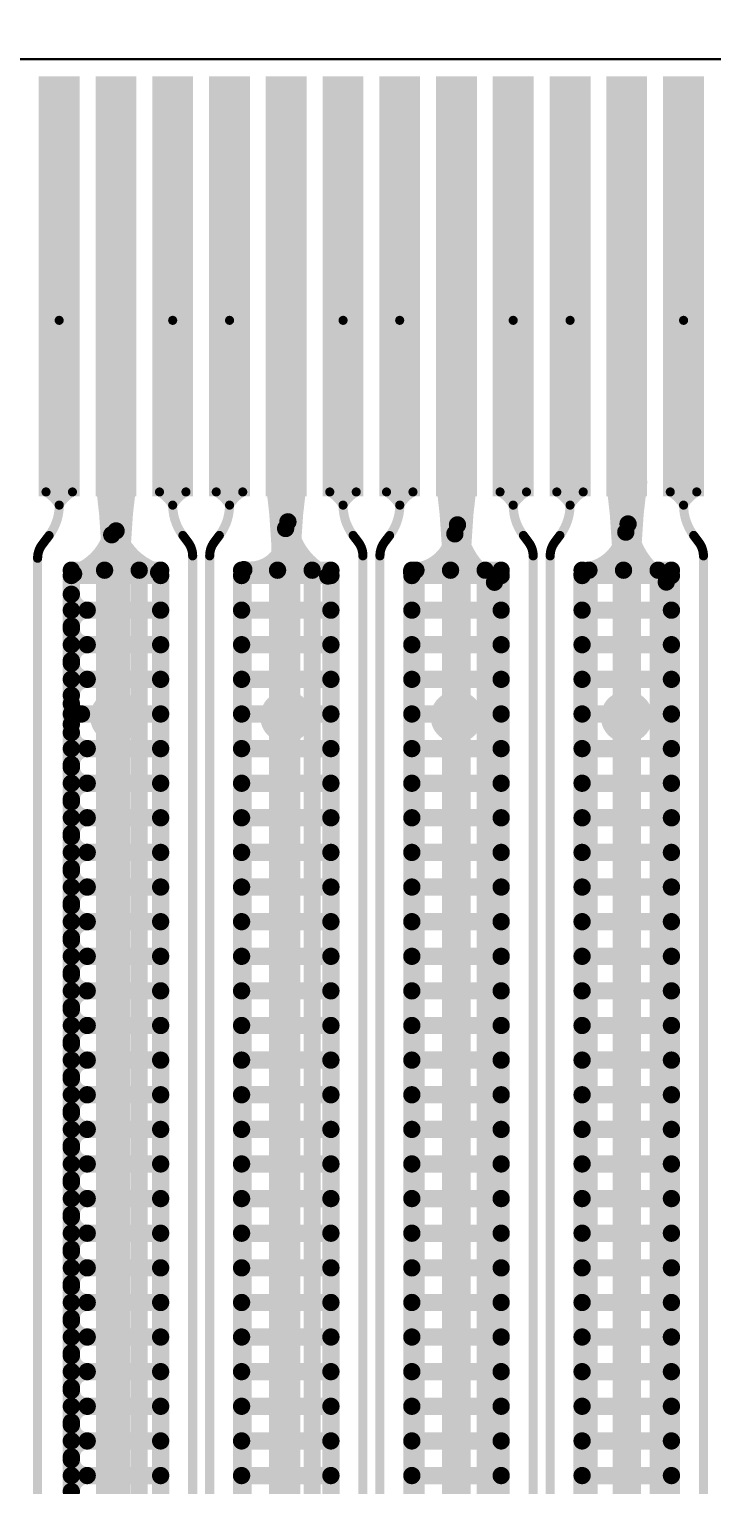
# Model space of a CAD drawing. Header units: millimetres. Extents: x 2260 to 2572, y -21 to 200.
# Drawn here: x 2299.93 to 2305.94, y 129.19 to 142.01 of the extents above; entities that cross this region are included whole.
import ezdxf

# ---------------------------------------------------------------- set-up
doc = ezdxf.new("R2010")
doc.units = ezdxf.units.MM
doc.layers.get('0').update_dxf_attribs({"lineweight": 18})
doc.layers.add('01', color=1, linetype='Continuous', lineweight=18)
doc.layers.add('DIM', color=3, linetype='Continuous', lineweight=13)
doc.styles.add('C-E02$0$RT', font='romant.shx', dxfattribs={"bigfont": 'gbcbig.shx'})
doc.dimstyles.new('副本STANDARD 03', dxfattribs={"dimtxt": 1.5, "dimasz": 0.1, "dimexe": 0.1, "dimexo": 0.1, "dimgap": 0.5, "dimtad": 1, "dimzin": 0, "dimdsep": 46, "dimtxsty": 'C-E02$0$RT', "dimcen": 2, "dimdle": 0.2, "dimclrd": 3, "dimclre": 3, "dimclrt": 2, "dimadec": 0, "dimazin": 0, "dimtfac": 1, "dimtmove": 0, "dimatfit": 3, "dimfxl": 0, "dimtolj": 1, "dimtzin": 0, "dimarcsym": 0})

# ---------------------------------------------------------------- blocks, each defined once
blk = doc.blocks.new('PAD_R1')
blk.add_lwpolyline([(0.25, 0, 0.5, 0.5, 1), (-0.25, 0, 0.5, 0.5, 1)], format="xyseb", close=True)
blk = doc.blocks.new('*X4')
at = {"linetype": 'Continuous'}
for points in [[(2293.191, 150.426), (2293.291, 150.442), (2293.291, 150.409)], [(2317.692, 150.426), (2317.592, 150.442), (2317.592, 150.409)]]:
    blk.add_hatch(color=3, dxfattribs=at).paths.add_polyline_path(points, flags=0)
at = {"color": 3, "linetype": 'Continuous'}
for p, q in [((2293.191, 141.691), (2293.191, 150.526)), ((2317.692, 141.691), (2317.692, 150.526)), ((2293.191, 150.426), (2317.692, 150.426))]:
    blk.add_line(p, q, dxfattribs=at)
at = {"color": 2, "linetype": 'Continuous', "insert": (2305.442, 151.676), "char_height": 1.5, "width": 8.35714, "attachment_point": 5, "style": 'C-E02$0$RT'}
blk.add_mtext('24.50', dxfattribs=at)

msp = doc.modelspace()

# ---------------------------------------------------------------- linework, layer by layer
at = {"layer": '01'}
msp.add_lwpolyline([(2318.191, 62.078, 0.02, 0.02, -0.414219), (2317.891, 61.778, 0.02, 0.02, 0), (2292.992, 61.778, 0.02, 0.02, -0.414219), (2292.692, 62.078, 0.02, 0.02, 0), (2292.692, 141.44, 0.02, 0.02, -0.414219), (2292.992, 141.74, 0.02, 0.02, 0), (2317.891, 141.74, 0.02, 0.02, -0.414219), (2318.191, 141.44, 0.02, 0.02, 0)], format="xyseb", close=True, dxfattribs=at)
for points in [[(2300.191, 137.89, 0.36, 0.36, 0), (2300.191, 141.591, 0.36, 0.36, 0)], [(2300.692, 137.89, 0.36, 0.36, 0), (2300.692, 141.591, 0.36, 0.36, 0)], [(2301.191, 137.89, 0.36, 0.36, 0), (2301.191, 141.591, 0.36, 0.36, 0)], [(2301.692, 137.89, 0.36, 0.36, 0), (2301.692, 141.591, 0.36, 0.36, 0)], [(2302.191, 137.89, 0.36, 0.36, 0), (2302.191, 141.591, 0.36, 0.36, 0)], [(2302.692, 137.89, 0.36, 0.36, 0), (2302.692, 141.591, 0.36, 0.36, 0)], [(2303.191, 137.89, 0.36, 0.36, 0), (2303.191, 141.591, 0.36, 0.36, 0)], [(2303.692, 137.89, 0.36, 0.36, 0), (2303.692, 141.591, 0.36, 0.36, 0)], [(2304.191, 137.89, 0.36, 0.36, 0), (2304.191, 141.591, 0.36, 0.36, 0)], [(2304.692, 137.89, 0.36, 0.36, 0), (2304.692, 141.591, 0.36, 0.36, 0)], [(2305.191, 137.89, 0.36, 0.36, 0), (2305.191, 141.591, 0.36, 0.36, 0)], [(2305.692, 137.89, 0.36, 0.36, 0), (2305.692, 141.591, 0.36, 0.36, 0)], [(2300.692, 139.841, 0.25, 0.25, 0), (2300.692, 63.641, 0.25, 0.25, 0)], [(2302.191, 139.841, 0.25, 0.25, 0), (2302.191, 63.641, 0.25, 0.25, 0)], [(2303.692, 139.841, 0.25, 0.25, 0), (2303.692, 63.641, 0.25, 0.25, 0)], [(2305.191, 139.841, 0.25, 0.25, 0), (2305.191, 63.641, 0.25, 0.25, 0)], [(2300.191, 139.441, 0.08, 0.08, 0), (2300.191, 137.814, 0.08, 0.08, 0)], [(2301.191, 139.441, 0.08, 0.08, 0), (2301.191, 137.814, 0.08, 0.08, 0)], [(2301.692, 139.441, 0.08, 0.08, 0), (2301.692, 137.814, 0.08, 0.08, 0)], [(2302.692, 139.441, 0.08, 0.08, 0), (2302.692, 137.814, 0.08, 0.08, 0)], [(2303.191, 139.441, 0.08, 0.08, 0), (2303.191, 137.814, 0.08, 0.08, 0)], [(2304.191, 139.441, 0.08, 0.08, 0), (2304.191, 137.814, 0.08, 0.08, 0)], [(2304.692, 139.441, 0.08, 0.08, 0), (2304.692, 137.814, 0.08, 0.08, 0)], [(2305.692, 139.441, 0.08, 0.08, 0), (2305.692, 137.814, 0.08, 0.08, 0)], [(2300.692, 137.2, 0.25, 0.25, 0.033718), (2300.637, 138.015, 0.25, 0.25, 0)], [(2300.692, 137.2, 0.25, 0.25, -0.033718), (2300.747, 138.015, 0.25, 0.25, 0)], [(2302.191, 137.2, 0.25, 0.25, 0.033718), (2302.136, 138.015, 0.25, 0.25, 0)], [(2302.191, 137.2, 0.25, 0.25, -0.033718), (2302.247, 138.015, 0.25, 0.25, 0)], [(2303.692, 137.2, 0.25, 0.25, 0.033718), (2303.637, 138.015, 0.25, 0.25, 0)], [(2303.692, 137.2, 0.25, 0.25, -0.033718), (2303.747, 138.015, 0.25, 0.25, 0)], [(2305.191, 137.2, 0.25, 0.25, 0.033718), (2305.136, 138.015, 0.25, 0.25, 0)], [(2305.191, 137.2, 0.25, 0.25, -0.033718), (2305.247, 138.015, 0.25, 0.25, 0)], [(2300.191, 137.814, 0.08, 0.08, 0.112543), (2300.075, 137.93, 0.08, 0.08, 0)], [(2300.191, 137.814, 0.08, 0.08, -0.112543), (2300.308, 137.93, 0.08, 0.08, 0)], [(2301.191, 137.814, 0.08, 0.08, 0.112902), (2301.075, 137.93, 0.08, 0.08, 0)], [(2301.191, 137.814, 0.08, 0.08, -0.112902), (2301.308, 137.93, 0.08, 0.08, 0)], [(2301.692, 137.814, 0.08, 0.08, 0.112829), (2301.575, 137.93, 0.08, 0.08, 0)], [(2301.692, 137.814, 0.08, 0.08, -0.112829), (2301.808, 137.93, 0.08, 0.08, 0)], [(2302.692, 137.814, 0.08, 0.08, 0.112902), (2302.575, 137.93, 0.08, 0.08, 0)], [(2302.692, 137.814, 0.08, 0.08, -0.112902), (2302.808, 137.93, 0.08, 0.08, 0)], [(2303.191, 137.814, 0.08, 0.08, 0.112543), (2303.075, 137.93, 0.08, 0.08, 0)], [(2303.191, 137.814, 0.08, 0.08, -0.112543), (2303.308, 137.93, 0.08, 0.08, 0)], [(2304.191, 137.814, 0.08, 0.08, 0.112902), (2304.075, 137.93, 0.08, 0.08, 0)], [(2304.191, 137.814, 0.08, 0.08, -0.112902), (2304.308, 137.93, 0.08, 0.08, 0)], [(2304.692, 137.814, 0.08, 0.08, 0.112823), (2304.575, 137.93, 0.08, 0.08, 0)], [(2304.692, 137.814, 0.08, 0.08, -0.112823), (2304.808, 137.93, 0.08, 0.08, 0)], [(2305.692, 137.814, 0.08, 0.08, 0.112902), (2305.575, 137.93, 0.08, 0.08, 0)], [(2305.692, 137.814, 0.08, 0.08, -0.112902), (2305.808, 137.93, 0.08, 0.08, 0)], [(2300.102, 137.546, 0.08, 0.08, 0.163332), (2300.192, 137.814, 0.08, 0.08, 0)], [(2300.192, 137.814, 0.08, 0.08, 0), (2300.192, 137.814, 0.08, 0.08, 0)], [(2301.191, 137.814, 0.08, 0.08, 0.163187), (2301.281, 137.547, 0.08, 0.08, 0)], [(2301.692, 137.814, 0.08, 0.08, -0.163151), (2301.602, 137.547, 0.08, 0.08, 0)], [(2302.692, 137.814, 0.08, 0.08, 0.163187), (2302.781, 137.547, 0.08, 0.08, 0)], [(2303.102, 137.546, 0.08, 0.08, 0.16333), (2303.192, 137.814, 0.08, 0.08, 0)], [(2303.192, 137.814, 0.08, 0.08, 0), (2303.192, 137.814, 0.08, 0.08, 0)], [(2304.191, 137.814, 0.08, 0.08, 0.163187), (2304.281, 137.547, 0.08, 0.08, 0)], [(2304.692, 137.814, 0.08, 0.08, -0.163151), (2304.602, 137.547, 0.08, 0.08, 0)], [(2305.692, 137.814, 0.08, 0.08, 0.163184), (2305.781, 137.547, 0.08, 0.08, 0)], [(2302.186, 137.608, 0.152, 0.152, -0.514596), (2301.818, 137.246, 0.152, 0.152, 0)], [(2302.557, 137.19, 0.152, 0.152, -0.256048), (2302.206, 137.667, 0.152, 0.152, 0)], [(2304.026, 137.135, 0.152, 0.152, -0.244041), (2303.7, 137.64, 0.152, 0.152, 0)], [(2305.54, 137.137, 0.152, 0.152, -0.240842), (2305.203, 137.648, 0.152, 0.152, 0)], [(2300.041, 137.466, 0.08, 0.08, 0), (2300.102, 137.546, 0.08, 0.08, 0)], [(2300.654, 137.553, 0.152, 0.152, -0.243441), (2300.318, 137.209, 0.152, 0.152, 0)], [(2301.067, 137.222, 0.152, 0.152, -0.246462), (2300.692, 137.587, 0.152, 0.152, 0)], [(2301.281, 137.547, 0.08, 0.08, 0), (2301.327, 137.486, 0.08, 0.08, 0)], [(2301.557, 137.487, 0.08, 0.08, 0), (2301.602, 137.547, 0.08, 0.08, 0)], [(2302.781, 137.547, 0.08, 0.08, 0), (2302.827, 137.487, 0.08, 0.08, 0)], [(2303.057, 137.487, 0.08, 0.08, 0), (2303.102, 137.546, 0.08, 0.08, 0)], [(2303.677, 137.561, 0.152, 0.152, -0.364955), (2303.295, 137.228, 0.152, 0.152, 0)], [(2304.281, 137.547, 0.08, 0.08, 0), (2304.326, 137.487, 0.08, 0.08, 0)], [(2304.557, 137.487, 0.08, 0.08, 0), (2304.602, 137.547, 0.08, 0.08, 0)], [(2305.183, 137.576, 0.152, 0.152, -0.346853), (2304.811, 137.232, 0.152, 0.152, 0)], [(2305.781, 137.547, 0.08, 0.08, 0), (2305.826, 137.487, 0.08, 0.08, 0)], [(2300.041, 137.466, 0.08, 0.08, 0.163222), (2300.001, 137.346, 0.08, 0.08, 0)], [(2301.327, 137.486, 0.08, 0.08, -0.163191), (2301.367, 137.367, 0.08, 0.08, 0)], [(2301.557, 137.487, 0.08, 0.08, 0.163159), (2301.517, 137.367, 0.08, 0.08, 0)], [(2302.827, 137.487, 0.08, 0.08, -0.163191), (2302.867, 137.367, 0.08, 0.08, 0)], [(2303.057, 137.487, 0.08, 0.08, 0.163222), (2303.017, 137.367, 0.08, 0.08, 0)], [(2304.326, 137.487, 0.08, 0.08, -0.163191), (2304.367, 137.367, 0.08, 0.08, 0)], [(2304.557, 137.487, 0.08, 0.08, 0.163169), (2304.517, 137.367, 0.08, 0.08, 0)], [(2305.826, 137.487, 0.08, 0.08, -0.163193), (2305.867, 137.367, 0.08, 0.08, 0)], [(2300.298, 137.241, 0.152, 0.152, 0), (2301.085, 137.241, 0.152, 0.152, 0)], [(2300.298, 66.321, 0.152, 0.152, 0), (2300.298, 137.241, 0.152, 0.152, 0)], [(2300.591, 137.241, 0.152, 0.152, 0), (2300.591, 66.241, 0.152, 0.152, 0)], [(2300.896, 137.241, 0.152, 0.152, 0), (2300.896, 66.241, 0.152, 0.152, 0)], [(2301.085, 137.241, 0.152, 0.152, 0), (2301.085, 66.241, 0.152, 0.152, 0)], [(2301.798, 137.241, 0.152, 0.152, 0), (2302.585, 137.241, 0.152, 0.152, 0)], [(2301.798, 137.241, 0.152, 0.152, 0), (2301.798, 66.241, 0.152, 0.152, 0)], [(2301.81, 137.241, 0.152, 0.152, 0), (2301.81, 66.241, 0.152, 0.152, 0)], [(2302.115, 137.241, 0.152, 0.152, 0), (2302.115, 66.241, 0.152, 0.152, 0)], [(2302.42, 137.241, 0.152, 0.152, 0), (2302.42, 66.241, 0.152, 0.152, 0)], [(2302.585, 137.241, 0.152, 0.152, 0), (2302.585, 66.241, 0.152, 0.152, 0)], [(2303.298, 137.241, 0.152, 0.152, 0), (2304.085, 137.241, 0.152, 0.152, 0)], [(2303.298, 137.241, 0.152, 0.152, 0), (2303.298, 66.241, 0.152, 0.152, 0)], [(2303.334, 137.241, 0.152, 0.152, 0), (2303.334, 66.241, 0.152, 0.152, 0)], [(2303.639, 137.241, 0.152, 0.152, 0), (2303.639, 66.241, 0.152, 0.152, 0)], [(2303.944, 137.241, 0.152, 0.152, 0), (2303.944, 66.241, 0.152, 0.152, 0)], [(2304.085, 137.241, 0.152, 0.152, 0), (2304.085, 66.241, 0.152, 0.152, 0)], [(2304.798, 137.241, 0.152, 0.152, 0), (2305.585, 137.241, 0.152, 0.152, 0)], [(2304.798, 137.209, 0.152, 0.152, 0), (2304.798, 66.241, 0.152, 0.152, 0)], [(2304.858, 137.241, 0.152, 0.152, 0), (2304.858, 66.241, 0.152, 0.152, 0)], [(2305.163, 137.241, 0.152, 0.152, 0), (2305.163, 66.241, 0.152, 0.152, 0)], [(2305.468, 137.241, 0.152, 0.152, 0), (2305.468, 66.241, 0.152, 0.152, 0)], [(2305.585, 137.241, 0.152, 0.152, 0), (2305.585, 66.241, 0.152, 0.152, 0)], [(2300.298, 137.194, 0.152, 0.152, 0), (2301.085, 137.194, 0.152, 0.152, 0)], [(2301.798, 137.194, 0.152, 0.152, 0), (2302.585, 137.194, 0.152, 0.152, 0)], [(2303.298, 137.194, 0.152, 0.152, 0), (2304.085, 137.194, 0.152, 0.152, 0)], [(2304.798, 137.194, 0.152, 0.152, 0), (2305.585, 137.194, 0.152, 0.152, 0)], [(2300.298, 137.029, 0.152, 0.152, 0.414236), (2300.438, 136.889, 0.152, 0.152, 0)], [(2300.298, 136.889, 0.152, 0.152, 0), (2301.085, 136.889, 0.152, 0.152, 0)], [(2300.298, 136.749, 0.152, 0.152, -0.414236), (2300.438, 136.889, 0.152, 0.152, 0)], [(2301.798, 136.889, 0.152, 0.152, 0), (2302.585, 136.889, 0.152, 0.152, 0)], [(2303.298, 136.889, 0.152, 0.152, 0), (2304.085, 136.889, 0.152, 0.152, 0)], [(2304.798, 136.889, 0.152, 0.152, 0), (2305.585, 136.889, 0.152, 0.152, 0)], [(2300.298, 136.725, 0.152, 0.152, 0.414236), (2300.438, 136.585, 0.152, 0.152, 0)], [(2300.298, 136.585, 0.152, 0.152, 0), (2301.085, 136.585, 0.152, 0.152, 0)], [(2300.298, 136.445, 0.152, 0.152, -0.414236), (2300.438, 136.585, 0.152, 0.152, 0)], [(2301.798, 136.585, 0.152, 0.152, 0), (2302.585, 136.585, 0.152, 0.152, 0)], [(2303.298, 136.585, 0.152, 0.152, 0), (2304.085, 136.585, 0.152, 0.152, 0)], [(2304.798, 136.585, 0.152, 0.152, 0), (2305.585, 136.585, 0.152, 0.152, 0)], [(2300.298, 136.42, 0.152, 0.152, 0.414236), (2300.438, 136.28, 0.152, 0.152, 0)], [(2300.298, 136.28, 0.152, 0.152, 0), (2301.085, 136.28, 0.152, 0.152, 0)], [(2300.298, 136.14, 0.152, 0.152, -0.414236), (2300.438, 136.28, 0.152, 0.152, 0)], [(2301.798, 136.28, 0.152, 0.152, 0), (2302.585, 136.28, 0.152, 0.152, 0)], [(2303.298, 136.28, 0.152, 0.152, 0), (2304.085, 136.28, 0.152, 0.152, 0)], [(2304.798, 136.28, 0.152, 0.152, 0), (2305.585, 136.28, 0.152, 0.152, 0)], [(2300.298, 136.065, 0.152, 0.152, 0.414231), (2300.388, 135.975, 0.152, 0.152, 0)], [(2300.298, 135.975, 0.152, 0.152, 0), (2301.085, 135.975, 0.152, 0.152, 0)], [(2300.298, 135.885, 0.152, 0.152, -0.414231), (2300.388, 135.975, 0.152, 0.152, 0)], [(2301.798, 135.975, 0.152, 0.152, 0), (2302.585, 135.975, 0.152, 0.152, 0)], [(2303.298, 135.975, 0.152, 0.152, 0), (2304.085, 135.975, 0.152, 0.152, 0)], [(2304.798, 135.975, 0.152, 0.152, 0), (2305.585, 135.975, 0.152, 0.152, 0)], [(2300.298, 135.81, 0.152, 0.152, 0.414236), (2300.438, 135.67, 0.152, 0.152, 0)], [(2300.298, 135.67, 0.152, 0.152, 0), (2301.085, 135.67, 0.152, 0.152, 0)], [(2300.298, 135.53, 0.152, 0.152, -0.414236), (2300.438, 135.67, 0.152, 0.152, 0)], [(2301.798, 135.67, 0.152, 0.152, 0), (2302.585, 135.67, 0.152, 0.152, 0)], [(2303.298, 135.67, 0.152, 0.152, 0), (2304.085, 135.67, 0.152, 0.152, 0)], [(2304.798, 135.67, 0.152, 0.152, 0), (2305.585, 135.67, 0.152, 0.152, 0)], [(2300.298, 135.505, 0.152, 0.152, 0.414236), (2300.438, 135.365, 0.152, 0.152, 0)], [(2300.298, 135.365, 0.152, 0.152, 0), (2301.085, 135.365, 0.152, 0.152, 0)], [(2300.298, 135.225, 0.152, 0.152, -0.414236), (2300.438, 135.365, 0.152, 0.152, 0)], [(2301.798, 135.365, 0.152, 0.152, 0), (2302.585, 135.365, 0.152, 0.152, 0)], [(2303.298, 135.365, 0.152, 0.152, 0), (2304.085, 135.365, 0.152, 0.152, 0)], [(2304.798, 135.365, 0.152, 0.152, 0), (2305.585, 135.365, 0.152, 0.152, 0)], [(2300.298, 135.201, 0.152, 0.152, 0.414236), (2300.438, 135.061, 0.152, 0.152, 0)], [(2300.298, 135.061, 0.152, 0.152, 0), (2301.085, 135.061, 0.152, 0.152, 0)], [(2300.298, 134.921, 0.152, 0.152, -0.414236), (2300.438, 135.061, 0.152, 0.152, 0)], [(2301.798, 135.061, 0.152, 0.152, 0), (2302.585, 135.061, 0.152, 0.152, 0)], [(2303.298, 135.061, 0.152, 0.152, 0), (2304.085, 135.061, 0.152, 0.152, 0)], [(2304.798, 135.061, 0.152, 0.152, 0), (2305.585, 135.061, 0.152, 0.152, 0)], [(2300.298, 134.896, 0.152, 0.152, 0.414236), (2300.438, 134.756, 0.152, 0.152, 0)], [(2300.298, 134.756, 0.152, 0.152, 0), (2301.085, 134.756, 0.152, 0.152, 0)], [(2300.298, 134.616, 0.152, 0.152, -0.414236), (2300.438, 134.756, 0.152, 0.152, 0)], [(2301.798, 134.756, 0.152, 0.152, 0), (2302.585, 134.756, 0.152, 0.152, 0)], [(2303.298, 134.756, 0.152, 0.152, 0), (2304.085, 134.756, 0.152, 0.152, 0)], [(2304.798, 134.756, 0.152, 0.152, 0), (2305.585, 134.756, 0.152, 0.152, 0)], [(2300.298, 134.591, 0.152, 0.152, 0.414236), (2300.438, 134.451, 0.152, 0.152, 0)], [(2300.298, 134.451, 0.152, 0.152, 0), (2301.085, 134.451, 0.152, 0.152, 0)], [(2300.298, 134.311, 0.152, 0.152, -0.414236), (2300.438, 134.451, 0.152, 0.152, 0)], [(2301.798, 134.451, 0.152, 0.152, 0), (2302.585, 134.451, 0.152, 0.152, 0)], [(2303.298, 134.451, 0.152, 0.152, 0), (2304.085, 134.451, 0.152, 0.152, 0)], [(2304.798, 134.451, 0.152, 0.152, 0), (2305.585, 134.451, 0.152, 0.152, 0)], [(2300.298, 134.286, 0.152, 0.152, 0.414236), (2300.438, 134.146, 0.152, 0.152, 0)], [(2300.298, 134.146, 0.152, 0.152, 0), (2301.085, 134.146, 0.152, 0.152, 0)], [(2300.298, 134.006, 0.152, 0.152, -0.414236), (2300.438, 134.146, 0.152, 0.152, 0)], [(2301.798, 134.146, 0.152, 0.152, 0), (2302.585, 134.146, 0.152, 0.152, 0)], [(2303.298, 134.146, 0.152, 0.152, 0), (2304.085, 134.146, 0.152, 0.152, 0)], [(2304.798, 134.146, 0.152, 0.152, 0), (2305.585, 134.146, 0.152, 0.152, 0)], [(2300.298, 133.981, 0.152, 0.152, 0.414236), (2300.438, 133.841, 0.152, 0.152, 0)], [(2300.298, 133.841, 0.152, 0.152, 0), (2301.085, 133.841, 0.152, 0.152, 0)], [(2300.298, 133.701, 0.152, 0.152, -0.414236), (2300.438, 133.841, 0.152, 0.152, 0)], [(2301.798, 133.841, 0.152, 0.152, 0), (2302.585, 133.841, 0.152, 0.152, 0)], [(2303.298, 133.841, 0.152, 0.152, 0), (2304.085, 133.841, 0.152, 0.152, 0)], [(2304.798, 133.841, 0.152, 0.152, 0), (2305.585, 133.841, 0.152, 0.152, 0)], [(2300.298, 133.677, 0.152, 0.152, 0.414236), (2300.438, 133.537, 0.152, 0.152, 0)], [(2300.298, 133.537, 0.152, 0.152, 0), (2301.085, 133.537, 0.152, 0.152, 0)], [(2300.298, 133.397, 0.152, 0.152, -0.414236), (2300.438, 133.537, 0.152, 0.152, 0)], [(2301.798, 133.537, 0.152, 0.152, 0), (2302.585, 133.537, 0.152, 0.152, 0)], [(2303.298, 133.537, 0.152, 0.152, 0), (2304.085, 133.537, 0.152, 0.152, 0)], [(2304.798, 133.537, 0.152, 0.152, 0), (2305.585, 133.537, 0.152, 0.152, 0)], [(2300.298, 133.372, 0.152, 0.152, 0.414236), (2300.438, 133.232, 0.152, 0.152, 0)], [(2300.298, 133.232, 0.152, 0.152, 0), (2301.085, 133.232, 0.152, 0.152, 0)], [(2300.298, 133.092, 0.152, 0.152, -0.414236), (2300.438, 133.232, 0.152, 0.152, 0)], [(2301.798, 133.232, 0.152, 0.152, 0), (2302.585, 133.232, 0.152, 0.152, 0)], [(2303.298, 133.232, 0.152, 0.152, 0), (2304.085, 133.232, 0.152, 0.152, 0)], [(2304.798, 133.232, 0.152, 0.152, 0), (2305.585, 133.232, 0.152, 0.152, 0)], [(2300.298, 133.067, 0.152, 0.152, 0.414236), (2300.438, 132.927, 0.152, 0.152, 0)], [(2300.298, 132.927, 0.152, 0.152, 0), (2301.085, 132.927, 0.152, 0.152, 0)], [(2300.298, 132.787, 0.152, 0.152, -0.414236), (2300.438, 132.927, 0.152, 0.152, 0)], [(2301.798, 132.927, 0.152, 0.152, 0), (2302.585, 132.927, 0.152, 0.152, 0)], [(2303.298, 132.927, 0.152, 0.152, 0), (2304.085, 132.927, 0.152, 0.152, 0)], [(2304.798, 132.927, 0.152, 0.152, 0), (2305.585, 132.927, 0.152, 0.152, 0)], [(2300.298, 132.762, 0.152, 0.152, 0.414236), (2300.438, 132.622, 0.152, 0.152, 0)], [(2300.298, 132.622, 0.152, 0.152, 0), (2301.085, 132.622, 0.152, 0.152, 0)], [(2300.298, 132.482, 0.152, 0.152, -0.414236), (2300.438, 132.622, 0.152, 0.152, 0)], [(2301.798, 132.622, 0.152, 0.152, 0), (2302.585, 132.622, 0.152, 0.152, 0)], [(2303.298, 132.622, 0.152, 0.152, 0), (2304.085, 132.622, 0.152, 0.152, 0)], [(2304.798, 132.622, 0.152, 0.152, 0), (2305.585, 132.622, 0.152, 0.152, 0)], [(2300.298, 132.457, 0.152, 0.152, 0.414236), (2300.438, 132.317, 0.152, 0.152, 0)], [(2300.298, 132.317, 0.152, 0.152, 0), (2301.085, 132.317, 0.152, 0.152, 0)], [(2300.298, 132.177, 0.152, 0.152, -0.414236), (2300.438, 132.317, 0.152, 0.152, 0)], [(2301.798, 132.317, 0.152, 0.152, 0), (2302.585, 132.317, 0.152, 0.152, 0)], [(2303.298, 132.317, 0.152, 0.152, 0), (2304.085, 132.317, 0.152, 0.152, 0)], [(2304.798, 132.317, 0.152, 0.152, 0), (2305.585, 132.317, 0.152, 0.152, 0)], [(2300.298, 132.153, 0.152, 0.152, 0.414236), (2300.438, 132.013, 0.152, 0.152, 0)], [(2300.298, 132.013, 0.152, 0.152, 0), (2301.085, 132.013, 0.152, 0.152, 0)], [(2300.298, 131.873, 0.152, 0.152, -0.414236), (2300.438, 132.013, 0.152, 0.152, 0)], [(2301.798, 132.013, 0.152, 0.152, 0), (2302.585, 132.013, 0.152, 0.152, 0)], [(2303.298, 132.013, 0.152, 0.152, 0), (2304.085, 132.013, 0.152, 0.152, 0)], [(2304.798, 132.013, 0.152, 0.152, 0), (2305.585, 132.013, 0.152, 0.152, 0)], [(2300.298, 131.848, 0.152, 0.152, 0.414236), (2300.438, 131.708, 0.152, 0.152, 0)], [(2300.298, 131.708, 0.152, 0.152, 0), (2301.085, 131.708, 0.152, 0.152, 0)], [(2300.298, 131.568, 0.152, 0.152, -0.414236), (2300.438, 131.708, 0.152, 0.152, 0)], [(2301.798, 131.708, 0.152, 0.152, 0), (2302.585, 131.708, 0.152, 0.152, 0)], [(2303.298, 131.708, 0.152, 0.152, 0), (2304.085, 131.708, 0.152, 0.152, 0)], [(2304.798, 131.708, 0.152, 0.152, 0), (2305.585, 131.708, 0.152, 0.152, 0)], [(2300.298, 131.543, 0.152, 0.152, 0.414236), (2300.438, 131.403, 0.152, 0.152, 0)], [(2300.298, 131.403, 0.152, 0.152, 0), (2301.085, 131.403, 0.152, 0.152, 0)], [(2300.298, 131.263, 0.152, 0.152, -0.414236), (2300.438, 131.403, 0.152, 0.152, 0)], [(2301.798, 131.403, 0.152, 0.152, 0), (2302.585, 131.403, 0.152, 0.152, 0)], [(2303.298, 131.403, 0.152, 0.152, 0), (2304.085, 131.403, 0.152, 0.152, 0)], [(2304.798, 131.403, 0.152, 0.152, 0), (2305.585, 131.403, 0.152, 0.152, 0)], [(2300.298, 131.238, 0.152, 0.152, 0.414236), (2300.438, 131.098, 0.152, 0.152, 0)], [(2300.298, 131.098, 0.152, 0.152, 0), (2301.085, 131.098, 0.152, 0.152, 0)], [(2300.298, 130.958, 0.152, 0.152, -0.414236), (2300.438, 131.098, 0.152, 0.152, 0)], [(2301.798, 131.098, 0.152, 0.152, 0), (2302.585, 131.098, 0.152, 0.152, 0)], [(2303.298, 131.098, 0.152, 0.152, 0), (2304.085, 131.098, 0.152, 0.152, 0)], [(2304.798, 131.098, 0.152, 0.152, 0), (2305.585, 131.098, 0.152, 0.152, 0)], [(2300.298, 130.933, 0.152, 0.152, 0.414236), (2300.438, 130.793, 0.152, 0.152, 0)], [(2300.298, 130.793, 0.152, 0.152, 0), (2301.085, 130.793, 0.152, 0.152, 0)], [(2300.298, 130.653, 0.152, 0.152, -0.414236), (2300.438, 130.793, 0.152, 0.152, 0)], [(2301.798, 130.793, 0.152, 0.152, 0), (2302.585, 130.793, 0.152, 0.152, 0)], [(2303.298, 130.793, 0.152, 0.152, 0), (2304.085, 130.793, 0.152, 0.152, 0)], [(2304.798, 130.793, 0.152, 0.152, 0), (2305.585, 130.793, 0.152, 0.152, 0)], [(2300.298, 130.629, 0.152, 0.152, 0.414236), (2300.438, 130.489, 0.152, 0.152, 0)], [(2300.298, 130.489, 0.152, 0.152, 0), (2301.085, 130.489, 0.152, 0.152, 0)], [(2300.298, 130.349, 0.152, 0.152, -0.414236), (2300.438, 130.489, 0.152, 0.152, 0)], [(2301.798, 130.489, 0.152, 0.152, 0), (2302.585, 130.489, 0.152, 0.152, 0)], [(2303.298, 130.489, 0.152, 0.152, 0), (2304.085, 130.489, 0.152, 0.152, 0)], [(2304.798, 130.489, 0.152, 0.152, 0), (2305.585, 130.489, 0.152, 0.152, 0)], [(2300.298, 130.324, 0.152, 0.152, 0.414236), (2300.438, 130.184, 0.152, 0.152, 0)], [(2300.298, 130.184, 0.152, 0.152, 0), (2301.085, 130.184, 0.152, 0.152, 0)], [(2300.298, 130.044, 0.152, 0.152, -0.414236), (2300.438, 130.184, 0.152, 0.152, 0)], [(2301.798, 130.184, 0.152, 0.152, 0), (2302.585, 130.184, 0.152, 0.152, 0)], [(2303.298, 130.184, 0.152, 0.152, 0), (2304.085, 130.184, 0.152, 0.152, 0)], [(2304.798, 130.184, 0.152, 0.152, 0), (2305.585, 130.184, 0.152, 0.152, 0)], [(2300.298, 130.019, 0.152, 0.152, 0.414236), (2300.438, 129.879, 0.152, 0.152, 0)], [(2300.298, 129.879, 0.152, 0.152, 0), (2301.085, 129.879, 0.152, 0.152, 0)], [(2300.298, 129.739, 0.152, 0.152, -0.414236), (2300.438, 129.879, 0.152, 0.152, 0)], [(2301.798, 129.879, 0.152, 0.152, 0), (2302.585, 129.879, 0.152, 0.152, 0)], [(2303.298, 129.879, 0.152, 0.152, 0), (2304.085, 129.879, 0.152, 0.152, 0)], [(2304.798, 129.879, 0.152, 0.152, 0), (2305.585, 129.879, 0.152, 0.152, 0)], [(2300.298, 129.714, 0.152, 0.152, 0.414236), (2300.438, 129.574, 0.152, 0.152, 0)], [(2300.298, 129.574, 0.152, 0.152, 0), (2301.085, 129.574, 0.152, 0.152, 0)], [(2300.298, 129.434, 0.152, 0.152, -0.414236), (2300.438, 129.574, 0.152, 0.152, 0)], [(2301.798, 129.574, 0.152, 0.152, 0), (2302.585, 129.574, 0.152, 0.152, 0)], [(2303.298, 129.574, 0.152, 0.152, 0), (2304.085, 129.574, 0.152, 0.152, 0)], [(2304.798, 129.574, 0.152, 0.152, 0), (2305.585, 129.574, 0.152, 0.152, 0)], [(2300.298, 129.409, 0.152, 0.152, 0.414236), (2300.438, 129.269, 0.152, 0.152, 0)], [(2300.298, 129.269, 0.152, 0.152, 0), (2301.085, 129.269, 0.152, 0.152, 0)], [(2300.298, 129.129, 0.152, 0.152, -0.414236), (2300.438, 129.269, 0.152, 0.152, 0)], [(2301.798, 129.269, 0.152, 0.152, 0), (2302.585, 129.269, 0.152, 0.152, 0)], [(2303.298, 129.269, 0.152, 0.152, 0), (2304.085, 129.269, 0.152, 0.152, 0)], [(2304.798, 129.269, 0.152, 0.152, 0), (2305.585, 129.269, 0.152, 0.152, 0)]]:
    msp.add_lwpolyline(points, format="xyseb", dxfattribs=at)
at = {"layer": 'DIM'}
for points in [[(2300.001, 137.346, 0.08, 0.08, 0), (2300.001, 66.135, 0.08, 0.08, 0)], [(2301.367, 137.367, 0.08, 0.08, 0), (2301.367, 66.115, 0.08, 0.08, 0)], [(2301.517, 137.367, 0.08, 0.08, 0), (2301.517, 66.114, 0.08, 0.08, 0)], [(2302.867, 137.367, 0.08, 0.08, 0), (2302.867, 66.115, 0.08, 0.08, 0)], [(2303.017, 137.367, 0.08, 0.08, 0), (2303.017, 66.114, 0.08, 0.08, 0)], [(2304.367, 137.367, 0.08, 0.08, 0), (2304.367, 66.115, 0.08, 0.08, 0)], [(2304.517, 137.367, 0.08, 0.08, 0), (2304.517, 66.115, 0.08, 0.08, 0)], [(2305.867, 137.367, 0.08, 0.08, 0), (2305.867, 66.114, 0.08, 0.08, 0)]]:
    msp.add_lwpolyline(points, format="xyseb", dxfattribs=at)

# ---------------------------------------------------------------- block references
at = {"layer": '01'}
for p, xscale, yscale in [((2300.692, 139.841), 0.249935, 0.249935), ((2302.191, 139.841), 0.249935, 0.249935), ((2303.692, 139.841), 0.249935, 0.249935), ((2305.191, 139.841), 0.249935, 0.249935), ((2300.191, 139.441), 0.08, 0.08), ((2301.191, 139.441), 0.08, 0.08), ((2301.692, 139.441), 0.08, 0.08), ((2302.692, 139.441), 0.08, 0.08), ((2303.191, 139.441), 0.08, 0.08), ((2304.191, 139.441), 0.08, 0.08), ((2304.692, 139.441), 0.08, 0.08), ((2305.692, 139.441), 0.08, 0.08), ((2300.637, 138.015), 0.249935, 0.249935), ((2300.747, 138.015), 0.249935, 0.249935), ((2302.136, 138.015), 0.249935, 0.249935), ((2302.247, 138.015), 0.249935, 0.249935), ((2303.637, 138.015), 0.249935, 0.249935), ((2303.747, 138.015), 0.249935, 0.249935), ((2305.136, 138.015), 0.249935, 0.249935), ((2305.247, 138.015), 0.249935, 0.249935), ((2300.075, 137.93), 0.08, 0.08), ((2300.308, 137.93), 0.08, 0.08), ((2301.075, 137.93), 0.08, 0.08), ((2301.308, 137.93), 0.08, 0.08), ((2301.575, 137.93), 0.08, 0.08), ((2301.808, 137.93), 0.08, 0.08), ((2302.575, 137.93), 0.08, 0.08), ((2302.808, 137.93), 0.08, 0.08), ((2303.075, 137.93), 0.08, 0.08), ((2303.308, 137.93), 0.08, 0.08), ((2304.075, 137.93), 0.08, 0.08), ((2304.308, 137.93), 0.08, 0.08), ((2304.575, 137.93), 0.08, 0.08), ((2304.808, 137.93), 0.08, 0.08), ((2305.575, 137.93), 0.08, 0.08), ((2305.808, 137.93), 0.08, 0.08), ((2300.191, 137.814), 0.08, 0.08), ((2300.191, 137.814), 0.08, 0.08), ((2300.191, 137.814), 0.08, 0.08), ((2300.192, 137.814), 0.08, 0.08), ((2300.192, 137.814), 0.08, 0.08), ((2300.192, 137.814), 0.08, 0.08), ((2301.191, 137.814), 0.08, 0.08), ((2301.191, 137.814), 0.08, 0.08), ((2301.191, 137.814), 0.08, 0.08), ((2301.191, 137.814), 0.08, 0.08), ((2301.692, 137.814), 0.08, 0.08), ((2301.692, 137.814), 0.08, 0.08), ((2301.692, 137.814), 0.08, 0.08), ((2301.692, 137.814), 0.08, 0.08), ((2302.692, 137.814), 0.08, 0.08), ((2302.692, 137.814), 0.08, 0.08), ((2302.692, 137.814), 0.08, 0.08), ((2302.692, 137.814), 0.08, 0.08), ((2303.191, 137.814), 0.08, 0.08), ((2303.191, 137.814), 0.08, 0.08), ((2303.191, 137.814), 0.08, 0.08), ((2303.192, 137.814), 0.08, 0.08), ((2303.192, 137.814), 0.08, 0.08), ((2303.192, 137.814), 0.08, 0.08), ((2304.191, 137.814), 0.08, 0.08), ((2304.191, 137.814), 0.08, 0.08), ((2304.191, 137.814), 0.08, 0.08), ((2304.191, 137.814), 0.08, 0.08), ((2304.692, 137.814), 0.08, 0.08), ((2304.692, 137.814), 0.08, 0.08), ((2304.692, 137.814), 0.08, 0.08), ((2304.692, 137.814), 0.08, 0.08), ((2305.692, 137.814), 0.08, 0.08), ((2305.692, 137.814), 0.08, 0.08), ((2305.692, 137.814), 0.08, 0.08), ((2305.692, 137.814), 0.08, 0.08), ((2302.186, 137.608), 0.1524, 0.1524), ((2302.206, 137.667), 0.1524, 0.1524), ((2303.7, 137.64), 0.1524, 0.1524), ((2305.203, 137.648), 0.1524, 0.1524), ((2300.102, 137.546), 0.08, 0.08), ((2300.102, 137.546), 0.08, 0.08), ((2300.654, 137.553), 0.1524, 0.1524), ((2300.692, 137.587), 0.1524, 0.1524), ((2301.281, 137.547), 0.08, 0.08), ((2301.281, 137.547), 0.08, 0.08), ((2301.602, 137.547), 0.08, 0.08), ((2301.602, 137.547), 0.08, 0.08), ((2302.781, 137.547), 0.08, 0.08), ((2302.781, 137.547), 0.08, 0.08), ((2303.102, 137.546), 0.08, 0.08), ((2303.102, 137.546), 0.08, 0.08), ((2303.677, 137.561), 0.1524, 0.1524), ((2304.281, 137.547), 0.08, 0.08), ((2304.281, 137.547), 0.08, 0.08), ((2304.602, 137.547), 0.08, 0.08), ((2304.602, 137.547), 0.08, 0.08), ((2305.183, 137.576), 0.1524, 0.1524), ((2305.781, 137.547), 0.08, 0.08), ((2305.781, 137.547), 0.08, 0.08), ((2300.041, 137.466), 0.08, 0.08), ((2300.041, 137.466), 0.08, 0.08), ((2301.327, 137.486), 0.08, 0.08), ((2301.327, 137.486), 0.08, 0.08), ((2301.557, 137.487), 0.08, 0.08), ((2301.557, 137.487), 0.08, 0.08), ((2302.827, 137.487), 0.08, 0.08), ((2302.827, 137.487), 0.08, 0.08), ((2303.057, 137.487), 0.08, 0.08), ((2303.057, 137.487), 0.08, 0.08), ((2304.326, 137.487), 0.08, 0.08), ((2304.326, 137.487), 0.08, 0.08), ((2304.557, 137.487), 0.08, 0.08), ((2304.557, 137.487), 0.08, 0.08), ((2305.826, 137.487), 0.08, 0.08), ((2305.826, 137.487), 0.08, 0.08), ((2300.001, 137.346), 0.08, 0.08), ((2300.001, 137.346), 0.08, 0.08), ((2300.298, 137.241), 0.1524, 0.1524), ((2300.298, 137.241), 0.1524, 0.1524), ((2300.591, 137.241), 0.1524, 0.1524), ((2300.692, 137.2), 0.249935, 0.249935), ((2300.692, 137.2), 0.249935, 0.249935), ((2300.896, 137.241), 0.1524, 0.1524), ((2301.067, 137.222), 0.1524, 0.1524), ((2301.085, 137.241), 0.1524, 0.1524), ((2301.085, 137.241), 0.1524, 0.1524), ((2301.367, 137.367), 0.08, 0.08), ((2301.367, 137.367), 0.08, 0.08), ((2301.517, 137.367), 0.08, 0.08), ((2301.517, 137.367), 0.08, 0.08), ((2301.798, 137.241), 0.1524, 0.1524), ((2301.798, 137.241), 0.1524, 0.1524), ((2301.81, 137.241), 0.1524, 0.1524), ((2301.818, 137.246), 0.1524, 0.1524), ((2302.115, 137.241), 0.1524, 0.1524), ((2302.191, 137.2), 0.249935, 0.249935), ((2302.191, 137.2), 0.249935, 0.249935), ((2302.42, 137.241), 0.1524, 0.1524), ((2302.585, 137.241), 0.1524, 0.1524), ((2302.585, 137.241), 0.1524, 0.1524), ((2302.867, 137.367), 0.08, 0.08), ((2302.867, 137.367), 0.08, 0.08), ((2303.017, 137.367), 0.08, 0.08), ((2303.017, 137.367), 0.08, 0.08), ((2303.295, 137.228), 0.1524, 0.1524), ((2303.298, 137.241), 0.1524, 0.1524), ((2303.298, 137.241), 0.1524, 0.1524), ((2303.334, 137.241), 0.1524, 0.1524), ((2303.639, 137.241), 0.1524, 0.1524), ((2303.692, 137.2), 0.249935, 0.249935), ((2303.692, 137.2), 0.249935, 0.249935), ((2303.944, 137.241), 0.1524, 0.1524), ((2304.085, 137.241), 0.1524, 0.1524), ((2304.085, 137.241), 0.1524, 0.1524), ((2304.367, 137.367), 0.08, 0.08), ((2304.367, 137.367), 0.08, 0.08), ((2304.517, 137.367), 0.08, 0.08), ((2304.517, 137.367), 0.08, 0.08), ((2304.798, 137.241), 0.1524, 0.1524), ((2304.798, 137.209), 0.1524, 0.1524), ((2304.811, 137.232), 0.1524, 0.1524), ((2304.858, 137.241), 0.1524, 0.1524), ((2305.191, 137.2), 0.249935, 0.249935), ((2305.191, 137.2), 0.249935, 0.249935), ((2305.163, 137.241), 0.1524, 0.1524), ((2305.468, 137.241), 0.1524, 0.1524), ((2305.585, 137.241), 0.1524, 0.1524), ((2305.585, 137.241), 0.1524, 0.1524), ((2305.867, 137.367), 0.08, 0.08), ((2305.867, 137.367), 0.08, 0.08), ((2300.298, 137.194), 0.1524, 0.1524), ((2300.318, 137.209), 0.1524, 0.1524), ((2301.085, 137.194), 0.1524, 0.1524), ((2301.798, 137.194), 0.1524, 0.1524), ((2302.557, 137.19), 0.1524, 0.1524), ((2302.585, 137.194), 0.1524, 0.1524), ((2303.298, 137.194), 0.1524, 0.1524), ((2304.026, 137.135), 0.1524, 0.1524), ((2304.085, 137.194), 0.1524, 0.1524), ((2304.798, 137.194), 0.1524, 0.1524), ((2305.54, 137.137), 0.1524, 0.1524), ((2305.585, 137.194), 0.1524, 0.1524), ((2300.298, 137.029), 0.1524, 0.1524), ((2300.298, 136.889), 0.1524, 0.1524), ((2300.438, 136.889), 0.1524, 0.1524), ((2300.438, 136.889), 0.1524, 0.1524), ((2301.085, 136.889), 0.1524, 0.1524), ((2301.798, 136.889), 0.1524, 0.1524), ((2302.585, 136.889), 0.1524, 0.1524), ((2303.298, 136.889), 0.1524, 0.1524), ((2304.085, 136.889), 0.1524, 0.1524), ((2304.798, 136.889), 0.1524, 0.1524), ((2305.585, 136.889), 0.1524, 0.1524), ((2300.298, 136.749), 0.1524, 0.1524), ((2300.298, 136.725), 0.1524, 0.1524), ((2300.298, 136.585), 0.1524, 0.1524), ((2300.438, 136.585), 0.1524, 0.1524), ((2300.438, 136.585), 0.1524, 0.1524), ((2301.085, 136.585), 0.1524, 0.1524), ((2301.798, 136.585), 0.1524, 0.1524), ((2302.585, 136.585), 0.1524, 0.1524), ((2303.298, 136.585), 0.1524, 0.1524), ((2304.085, 136.585), 0.1524, 0.1524), ((2304.798, 136.585), 0.1524, 0.1524), ((2305.585, 136.585), 0.1524, 0.1524), ((2300.298, 136.445), 0.1524, 0.1524), ((2300.298, 136.42), 0.1524, 0.1524), ((2300.298, 136.28), 0.1524, 0.1524), ((2300.438, 136.28), 0.1524, 0.1524), ((2300.438, 136.28), 0.1524, 0.1524), ((2301.085, 136.28), 0.1524, 0.1524), ((2301.798, 136.28), 0.1524, 0.1524), ((2302.585, 136.28), 0.1524, 0.1524), ((2303.298, 136.28), 0.1524, 0.1524), ((2304.085, 136.28), 0.1524, 0.1524), ((2304.798, 136.28), 0.1524, 0.1524), ((2305.585, 136.28), 0.1524, 0.1524), ((2300.298, 136.14), 0.1524, 0.1524), ((2300.298, 136.065), 0.1524, 0.1524), ((2300.692, 135.95), 0.456945, 0.456945), ((2302.191, 135.95), 0.456945, 0.456945), ((2303.692, 135.95), 0.456945, 0.456945), ((2305.191, 135.95), 0.456945, 0.456945), ((2300.298, 135.975), 0.1524, 0.1524), ((2300.388, 135.975), 0.1524, 0.1524), ((2300.388, 135.975), 0.1524, 0.1524), ((2301.085, 135.975), 0.1524, 0.1524), ((2301.798, 135.975), 0.1524, 0.1524), ((2302.585, 135.975), 0.1524, 0.1524), ((2303.298, 135.975), 0.1524, 0.1524), ((2304.085, 135.975), 0.1524, 0.1524), ((2304.798, 135.975), 0.1524, 0.1524), ((2305.585, 135.975), 0.1524, 0.1524), ((2300.298, 135.885), 0.1524, 0.1524), ((2300.298, 135.81), 0.1524, 0.1524), ((2300.298, 135.67), 0.1524, 0.1524), ((2300.438, 135.67), 0.1524, 0.1524), ((2300.438, 135.67), 0.1524, 0.1524), ((2301.085, 135.67), 0.1524, 0.1524), ((2301.798, 135.67), 0.1524, 0.1524), ((2302.585, 135.67), 0.1524, 0.1524), ((2303.298, 135.67), 0.1524, 0.1524), ((2304.085, 135.67), 0.1524, 0.1524), ((2304.798, 135.67), 0.1524, 0.1524), ((2305.585, 135.67), 0.1524, 0.1524), ((2300.298, 135.53), 0.1524, 0.1524), ((2300.298, 135.505), 0.1524, 0.1524), ((2300.298, 135.365), 0.1524, 0.1524), ((2300.438, 135.365), 0.1524, 0.1524), ((2300.438, 135.365), 0.1524, 0.1524), ((2301.085, 135.365), 0.1524, 0.1524), ((2301.798, 135.365), 0.1524, 0.1524), ((2302.585, 135.365), 0.1524, 0.1524), ((2303.298, 135.365), 0.1524, 0.1524), ((2304.085, 135.365), 0.1524, 0.1524), ((2304.798, 135.365), 0.1524, 0.1524), ((2305.585, 135.365), 0.1524, 0.1524), ((2300.298, 135.225), 0.1524, 0.1524), ((2300.298, 135.201), 0.1524, 0.1524), ((2300.298, 135.061), 0.1524, 0.1524), ((2300.438, 135.061), 0.1524, 0.1524), ((2300.438, 135.061), 0.1524, 0.1524), ((2301.085, 135.061), 0.1524, 0.1524), ((2301.798, 135.061), 0.1524, 0.1524), ((2302.585, 135.061), 0.1524, 0.1524), ((2303.298, 135.061), 0.1524, 0.1524), ((2304.085, 135.061), 0.1524, 0.1524), ((2304.798, 135.061), 0.1524, 0.1524), ((2305.585, 135.061), 0.1524, 0.1524), ((2300.298, 134.921), 0.1524, 0.1524), ((2300.298, 134.896), 0.1524, 0.1524), ((2300.298, 134.756), 0.1524, 0.1524), ((2300.438, 134.756), 0.1524, 0.1524), ((2300.438, 134.756), 0.1524, 0.1524), ((2301.085, 134.756), 0.1524, 0.1524), ((2301.798, 134.756), 0.1524, 0.1524), ((2302.585, 134.756), 0.1524, 0.1524), ((2303.298, 134.756), 0.1524, 0.1524), ((2304.085, 134.756), 0.1524, 0.1524), ((2304.798, 134.756), 0.1524, 0.1524), ((2305.585, 134.756), 0.1524, 0.1524), ((2300.298, 134.616), 0.1524, 0.1524), ((2300.298, 134.591), 0.1524, 0.1524), ((2300.298, 134.451), 0.1524, 0.1524), ((2300.438, 134.451), 0.1524, 0.1524), ((2300.438, 134.451), 0.1524, 0.1524), ((2301.085, 134.451), 0.1524, 0.1524), ((2301.798, 134.451), 0.1524, 0.1524), ((2302.585, 134.451), 0.1524, 0.1524), ((2303.298, 134.451), 0.1524, 0.1524), ((2304.085, 134.451), 0.1524, 0.1524), ((2304.798, 134.451), 0.1524, 0.1524), ((2305.585, 134.451), 0.1524, 0.1524), ((2300.298, 134.311), 0.1524, 0.1524), ((2300.298, 134.286), 0.1524, 0.1524), ((2300.298, 134.146), 0.1524, 0.1524), ((2300.438, 134.146), 0.1524, 0.1524), ((2300.438, 134.146), 0.1524, 0.1524), ((2301.085, 134.146), 0.1524, 0.1524), ((2301.798, 134.146), 0.1524, 0.1524), ((2302.585, 134.146), 0.1524, 0.1524), ((2303.298, 134.146), 0.1524, 0.1524), ((2304.085, 134.146), 0.1524, 0.1524), ((2304.798, 134.146), 0.1524, 0.1524), ((2305.585, 134.146), 0.1524, 0.1524), ((2300.298, 134.006), 0.1524, 0.1524), ((2300.298, 133.981), 0.1524, 0.1524), ((2300.298, 133.841), 0.1524, 0.1524), ((2300.438, 133.841), 0.1524, 0.1524), ((2300.438, 133.841), 0.1524, 0.1524), ((2301.085, 133.841), 0.1524, 0.1524), ((2301.798, 133.841), 0.1524, 0.1524), ((2302.585, 133.841), 0.1524, 0.1524), ((2303.298, 133.841), 0.1524, 0.1524), ((2304.085, 133.841), 0.1524, 0.1524), ((2304.798, 133.841), 0.1524, 0.1524), ((2305.585, 133.841), 0.1524, 0.1524), ((2300.298, 133.701), 0.1524, 0.1524), ((2300.298, 133.677), 0.1524, 0.1524), ((2300.298, 133.537), 0.1524, 0.1524), ((2300.438, 133.537), 0.1524, 0.1524), ((2300.438, 133.537), 0.1524, 0.1524), ((2301.085, 133.537), 0.1524, 0.1524), ((2301.798, 133.537), 0.1524, 0.1524), ((2302.585, 133.537), 0.1524, 0.1524), ((2303.298, 133.537), 0.1524, 0.1524), ((2304.085, 133.537), 0.1524, 0.1524), ((2304.798, 133.537), 0.1524, 0.1524), ((2305.585, 133.537), 0.1524, 0.1524), ((2300.298, 133.397), 0.1524, 0.1524), ((2300.298, 133.372), 0.1524, 0.1524), ((2300.298, 133.232), 0.1524, 0.1524), ((2300.438, 133.232), 0.1524, 0.1524), ((2300.438, 133.232), 0.1524, 0.1524), ((2301.085, 133.232), 0.1524, 0.1524), ((2301.798, 133.232), 0.1524, 0.1524), ((2302.585, 133.232), 0.1524, 0.1524), ((2303.298, 133.232), 0.1524, 0.1524), ((2304.085, 133.232), 0.1524, 0.1524), ((2304.798, 133.232), 0.1524, 0.1524), ((2305.585, 133.232), 0.1524, 0.1524), ((2300.298, 133.092), 0.1524, 0.1524), ((2300.298, 133.067), 0.1524, 0.1524), ((2300.298, 132.927), 0.1524, 0.1524), ((2300.438, 132.927), 0.1524, 0.1524), ((2300.438, 132.927), 0.1524, 0.1524), ((2301.085, 132.927), 0.1524, 0.1524), ((2301.798, 132.927), 0.1524, 0.1524), ((2302.585, 132.927), 0.1524, 0.1524), ((2303.298, 132.927), 0.1524, 0.1524), ((2304.085, 132.927), 0.1524, 0.1524), ((2304.798, 132.927), 0.1524, 0.1524), ((2305.585, 132.927), 0.1524, 0.1524), ((2300.298, 132.787), 0.1524, 0.1524), ((2300.298, 132.762), 0.1524, 0.1524), ((2300.298, 132.622), 0.1524, 0.1524), ((2300.438, 132.622), 0.1524, 0.1524), ((2300.438, 132.622), 0.1524, 0.1524), ((2301.085, 132.622), 0.1524, 0.1524), ((2301.798, 132.622), 0.1524, 0.1524), ((2302.585, 132.622), 0.1524, 0.1524), ((2303.298, 132.622), 0.1524, 0.1524), ((2304.085, 132.622), 0.1524, 0.1524), ((2304.798, 132.622), 0.1524, 0.1524), ((2305.585, 132.622), 0.1524, 0.1524), ((2300.298, 132.482), 0.1524, 0.1524), ((2300.298, 132.457), 0.1524, 0.1524), ((2300.298, 132.317), 0.1524, 0.1524), ((2300.438, 132.317), 0.1524, 0.1524), ((2300.438, 132.317), 0.1524, 0.1524), ((2301.085, 132.317), 0.1524, 0.1524), ((2301.798, 132.317), 0.1524, 0.1524), ((2302.585, 132.317), 0.1524, 0.1524), ((2303.298, 132.317), 0.1524, 0.1524), ((2304.085, 132.317), 0.1524, 0.1524), ((2304.798, 132.317), 0.1524, 0.1524), ((2305.585, 132.317), 0.1524, 0.1524), ((2300.298, 132.177), 0.1524, 0.1524), ((2300.298, 132.153), 0.1524, 0.1524), ((2300.298, 132.013), 0.1524, 0.1524), ((2300.438, 132.013), 0.1524, 0.1524), ((2300.438, 132.013), 0.1524, 0.1524), ((2301.085, 132.013), 0.1524, 0.1524), ((2301.798, 132.013), 0.1524, 0.1524), ((2302.585, 132.013), 0.1524, 0.1524), ((2303.298, 132.013), 0.1524, 0.1524), ((2304.085, 132.013), 0.1524, 0.1524), ((2304.798, 132.013), 0.1524, 0.1524), ((2305.585, 132.013), 0.1524, 0.1524), ((2300.298, 131.873), 0.1524, 0.1524), ((2300.298, 131.848), 0.1524, 0.1524), ((2300.298, 131.708), 0.1524, 0.1524), ((2300.438, 131.708), 0.1524, 0.1524), ((2300.438, 131.708), 0.1524, 0.1524), ((2301.085, 131.708), 0.1524, 0.1524), ((2301.798, 131.708), 0.1524, 0.1524), ((2302.585, 131.708), 0.1524, 0.1524), ((2303.298, 131.708), 0.1524, 0.1524), ((2304.085, 131.708), 0.1524, 0.1524), ((2304.798, 131.708), 0.1524, 0.1524), ((2305.585, 131.708), 0.1524, 0.1524), ((2300.298, 131.568), 0.1524, 0.1524), ((2300.298, 131.543), 0.1524, 0.1524), ((2300.298, 131.403), 0.1524, 0.1524), ((2300.438, 131.403), 0.1524, 0.1524), ((2300.438, 131.403), 0.1524, 0.1524), ((2301.085, 131.403), 0.1524, 0.1524), ((2301.798, 131.403), 0.1524, 0.1524), ((2302.585, 131.403), 0.1524, 0.1524), ((2303.298, 131.403), 0.1524, 0.1524), ((2304.085, 131.403), 0.1524, 0.1524), ((2304.798, 131.403), 0.1524, 0.1524), ((2305.585, 131.403), 0.1524, 0.1524), ((2300.298, 131.263), 0.1524, 0.1524), ((2300.298, 131.238), 0.1524, 0.1524), ((2300.298, 131.098), 0.1524, 0.1524), ((2300.438, 131.098), 0.1524, 0.1524), ((2300.438, 131.098), 0.1524, 0.1524), ((2301.085, 131.098), 0.1524, 0.1524), ((2301.798, 131.098), 0.1524, 0.1524), ((2302.585, 131.098), 0.1524, 0.1524), ((2303.298, 131.098), 0.1524, 0.1524), ((2304.085, 131.098), 0.1524, 0.1524), ((2304.798, 131.098), 0.1524, 0.1524), ((2305.585, 131.098), 0.1524, 0.1524), ((2300.298, 130.958), 0.1524, 0.1524), ((2300.298, 130.933), 0.1524, 0.1524), ((2300.298, 130.793), 0.1524, 0.1524), ((2300.438, 130.793), 0.1524, 0.1524), ((2300.438, 130.793), 0.1524, 0.1524), ((2301.085, 130.793), 0.1524, 0.1524), ((2301.798, 130.793), 0.1524, 0.1524), ((2302.585, 130.793), 0.1524, 0.1524), ((2303.298, 130.793), 0.1524, 0.1524), ((2304.085, 130.793), 0.1524, 0.1524), ((2304.798, 130.793), 0.1524, 0.1524), ((2305.585, 130.793), 0.1524, 0.1524), ((2300.298, 130.653), 0.1524, 0.1524), ((2300.298, 130.629), 0.1524, 0.1524), ((2300.298, 130.489), 0.1524, 0.1524), ((2300.438, 130.489), 0.1524, 0.1524), ((2300.438, 130.489), 0.1524, 0.1524), ((2301.085, 130.489), 0.1524, 0.1524), ((2301.798, 130.489), 0.1524, 0.1524), ((2302.585, 130.489), 0.1524, 0.1524), ((2303.298, 130.489), 0.1524, 0.1524), ((2304.085, 130.489), 0.1524, 0.1524), ((2304.798, 130.489), 0.1524, 0.1524), ((2305.585, 130.489), 0.1524, 0.1524), ((2300.298, 130.349), 0.1524, 0.1524), ((2300.298, 130.324), 0.1524, 0.1524), ((2300.298, 130.184), 0.1524, 0.1524), ((2300.438, 130.184), 0.1524, 0.1524), ((2300.438, 130.184), 0.1524, 0.1524), ((2301.085, 130.184), 0.1524, 0.1524), ((2301.798, 130.184), 0.1524, 0.1524), ((2302.585, 130.184), 0.1524, 0.1524), ((2303.298, 130.184), 0.1524, 0.1524), ((2304.085, 130.184), 0.1524, 0.1524), ((2304.798, 130.184), 0.1524, 0.1524), ((2305.585, 130.184), 0.1524, 0.1524), ((2300.298, 130.044), 0.1524, 0.1524), ((2300.298, 130.019), 0.1524, 0.1524), ((2300.298, 129.879), 0.1524, 0.1524), ((2300.438, 129.879), 0.1524, 0.1524), ((2300.438, 129.879), 0.1524, 0.1524), ((2301.085, 129.879), 0.1524, 0.1524), ((2301.798, 129.879), 0.1524, 0.1524), ((2302.585, 129.879), 0.1524, 0.1524), ((2303.298, 129.879), 0.1524, 0.1524), ((2304.085, 129.879), 0.1524, 0.1524), ((2304.798, 129.879), 0.1524, 0.1524), ((2305.585, 129.879), 0.1524, 0.1524), ((2300.298, 129.739), 0.1524, 0.1524), ((2300.298, 129.714), 0.1524, 0.1524), ((2300.298, 129.574), 0.1524, 0.1524), ((2300.438, 129.574), 0.1524, 0.1524), ((2300.438, 129.574), 0.1524, 0.1524), ((2301.085, 129.574), 0.1524, 0.1524), ((2301.798, 129.574), 0.1524, 0.1524), ((2302.585, 129.574), 0.1524, 0.1524), ((2303.298, 129.574), 0.1524, 0.1524), ((2304.085, 129.574), 0.1524, 0.1524), ((2304.798, 129.574), 0.1524, 0.1524), ((2305.585, 129.574), 0.1524, 0.1524), ((2300.298, 129.434), 0.1524, 0.1524), ((2300.298, 129.409), 0.1524, 0.1524), ((2300.298, 129.269), 0.1524, 0.1524), ((2300.438, 129.269), 0.1524, 0.1524), ((2300.438, 129.269), 0.1524, 0.1524), ((2301.085, 129.269), 0.1524, 0.1524), ((2301.798, 129.269), 0.1524, 0.1524), ((2302.585, 129.269), 0.1524, 0.1524), ((2303.298, 129.269), 0.1524, 0.1524), ((2304.085, 129.269), 0.1524, 0.1524), ((2304.798, 129.269), 0.1524, 0.1524), ((2305.585, 129.269), 0.1524, 0.1524), ((2300.298, 129.129), 0.1524, 0.1524)]:
    msp.add_blockref('PAD_R1', p, dxfattribs=dict(at, xscale=xscale, yscale=yscale))

# ---------------------------------------------------------------- dimensions: what is measured, and where the dimension line sits
at = {"linetype": 'Continuous'}
dim = msp.add_linear_dim(base=(2317.692, 150.426), p1=(2293.191, 141.591), p2=(2317.692, 141.591), dimstyle='副本STANDARD 03', override={"dimscale": 1, "dimsah": 1, "dimtzin": 0}, dxfattribs=at)
dim.commit()
dim.dimension.update_dxf_attribs({"geometry": '*X4', "text_midpoint": (2305.442, 150.426), "dimtype": 160})

doc.saveas('drawing.dxf')
